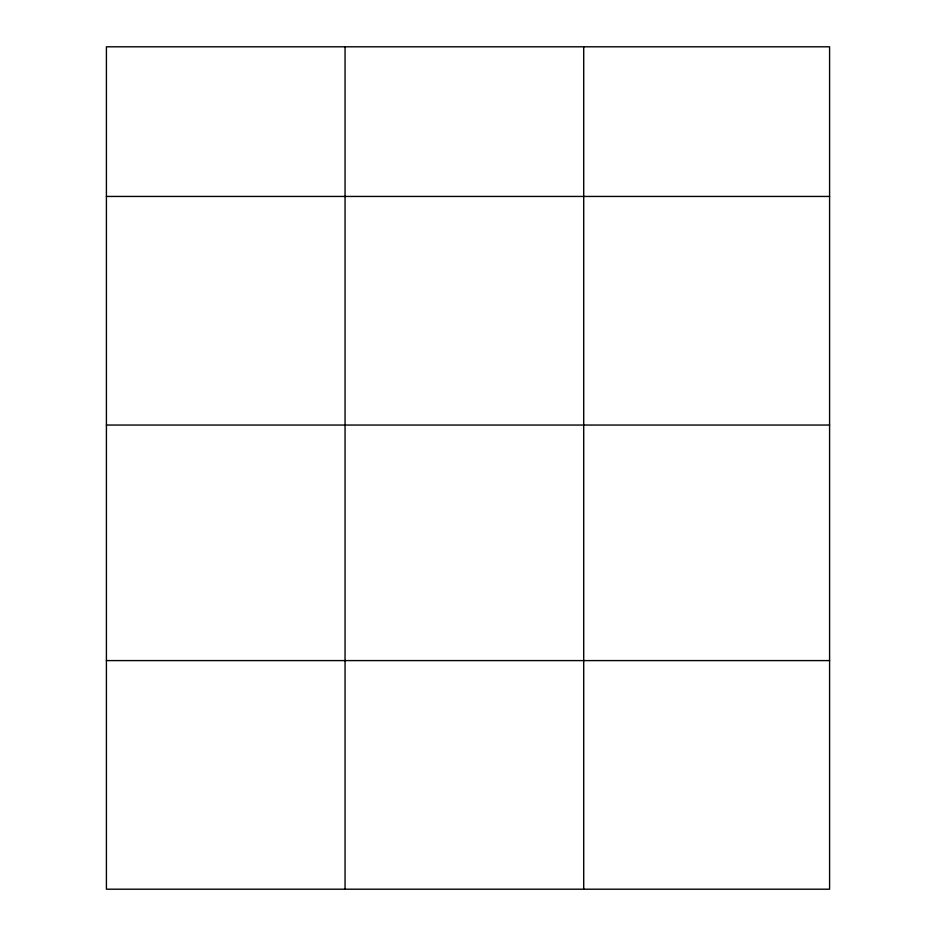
<?xml version="1.0" encoding="UTF-8"?>
<svg xmlns="http://www.w3.org/2000/svg" width="936" height="936" viewBox="0 0 936 936"><rect width="100%" height="100%" fill="white"/><g stroke="black" fill="none" stroke-linecap="round" stroke-linejoin="round"><path stroke-width="1.4" d="M829.588 425.049L829.588 46.8L106.412 46.8L106.412 889.2L829.588 889.2L829.588 425.049L106.412 425.049M106.412 196.443L829.588 196.443M106.412 660.594L829.588 660.594M583.713 46.8L583.713 889.2M345.056 46.8L345.056 889.2"/></g></svg>
